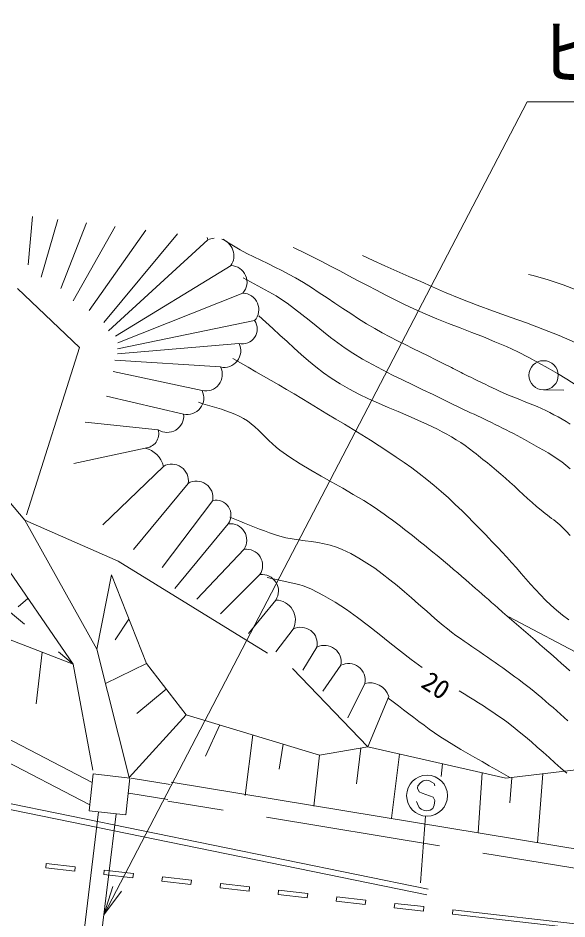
# Model space of a CAD drawing. Units: millimetres, scale not verified. Extents: x 40000 to 680000, y 20000 to 380000.
# Drawn here: x 275375 to 294151, y 260016 to 290824 of the extents above; entities that cross this region are included whole.
import ezdxf
from ezdxf.enums import TextEntityAlignment as Align

# ---------------------------------------------------------------- set-up
doc = ezdxf.new("R2010")
doc.units = ezdxf.units.MM
doc.header["$LTSCALE"] = 1000
doc.linetypes.add('CHAIN', pattern=[18.5, 12, -1.5, 3.5, -1.5])
doc.linetypes.add('DASHED', pattern=[7.5, 6, -1.5])
for name, color, linetype, lineweight in [('M-BGD', 7, 'Continuous', 13), ('M-BMK', 2, 'CHAIN', 13), ('M-STR-HTXT', 7, 'Continuous', 13), ('M-STR-STRC', 7, 'Continuous', 13)]:
    doc.layers.add(name, color=color, linetype=linetype, lineweight=lineweight)
doc.styles.add('ＭＳ ゴシック', font='')
doc.styles.get('ＭＳ ゴシック').set_extended_font_data('MS Gothic')

# ---------------------------------------------------------------- blocks, each defined once
blk = doc.blocks.new('open_arrow')
at = {"color": 0, "linetype": 'Continuous', "lineweight": -2}
blk.add_lwpolyline([(7.5, 1.25), (0, 0), (7.5, -1.25)], dxfattribs=at)

msp = doc.modelspace()

# ---------------------------------------------------------------- linework, layer by layer
at = {"layer": 'M-BGD'}
for p, q in [((275876, 284037), (275718, 282379)), ((276742, 283933), (276167, 281964)), ((277721, 283815), (276843, 281571)), ((278703, 283696), (277267, 281153)), ((279744, 283571), (277810, 280824)), ((280826, 283443), (278310, 280414)), ((281870, 283236), (278466, 280123)), ((282386, 283262), (282519, 283170)), ((282519, 283170), (282742, 283029)), ((282742, 283029), (282970, 282897)), ((282970, 282897), (283203, 282772)), ((284789, 282982), (284846, 282954)), ((284846, 282954), (285148, 282808)), ((283203, 282772), (283440, 282653)), ((283440, 282653), (283678, 282538)), ((283678, 282538), (283917, 282424)), ((285148, 282808), (285449, 282659)), ((285449, 282659), (285748, 282507)), ((287158, 282706), (287521, 282534)), ((287521, 282534), (287926, 282348)), ((282660, 282357), (278713, 279943)), ((283917, 282424), (284156, 282309)), ((284156, 282309), (284394, 282192)), ((285748, 282507), (286064, 282342)), ((286064, 282342), (286379, 282176)), ((287926, 282348), (288332, 282166)), ((283075, 281936), (283200, 281868)), ((284394, 282192), (284629, 282070)), ((284629, 282070), (284860, 281941)), ((284860, 281941), (285136, 281776)), ((286379, 282176), (286694, 282009)), ((286694, 282009), (287008, 281842)), ((288332, 282166), (288739, 281987)), ((288739, 281987), (289148, 281809)), ((292835, 282056), (292990, 282018)), ((292990, 282018), (293513, 281872)), ((283200, 281868), (283326, 281800)), ((283326, 281800), (283452, 281734)), ((283452, 281734), (283579, 281667)), ((283579, 281667), (283705, 281601)), ((283705, 281601), (283831, 281533)), ((285136, 281776), (285409, 281605)), ((285409, 281605), (285679, 281430)), ((287008, 281842), (287324, 281676)), ((287324, 281676), (287640, 281512)), ((289148, 281809), (289556, 281631)), ((289556, 281631), (289964, 281452)), ((293513, 281872), (294025, 281703)), ((294025, 281703), (294527, 281506)), ((283064, 281417), (278786, 279720)), ((283831, 281533), (283956, 281464)), ((283956, 281464), (284080, 281393)), ((284080, 281393), (284203, 281320)), ((284203, 281320), (284323, 281244)), ((285679, 281430), (285948, 281252)), ((287640, 281512), (287956, 281349)), ((287956, 281349), (288275, 281189)), ((289964, 281452), (290515, 281221)), ((284323, 281244), (284583, 281068)), ((284583, 281068), (284836, 280883)), ((285948, 281252), (286216, 281073)), ((286216, 281073), (286484, 280893)), ((288275, 281189), (288594, 281032)), ((288594, 281032), (288916, 280879)), ((290515, 281221), (291074, 281006)), ((291074, 281006), (291637, 280800)), ((284836, 280883), (285084, 280690)), ((285084, 280690), (285330, 280494)), ((286484, 280893), (286753, 280716)), ((286753, 280716), (287023, 280542)), ((288916, 280879), (289305, 280704)), ((289305, 280704), (289699, 280539)), ((291637, 280800), (292203, 280598)), ((283469, 280476), (278781, 279516)), ((283606, 280644), (283852, 280427)), ((283852, 280427), (284094, 280206)), ((285330, 280494), (285574, 280295)), ((287023, 280542), (287297, 280372)), ((287297, 280372), (287574, 280208)), ((289699, 280539), (290096, 280381)), ((290096, 280381), (290495, 280226)), ((292203, 280598), (292767, 280395)), ((292767, 280395), (293328, 280185)), ((284094, 280206), (284335, 279983)), ((285574, 280295), (285818, 280097)), ((285818, 280097), (286064, 279902)), ((287574, 280208), (287831, 280064)), ((287831, 280064), (288091, 279925)), ((290495, 280226), (290894, 280072)), ((290894, 280072), (291292, 279917)), ((293328, 280185), (293883, 279963)), ((284335, 279983), (284575, 279759)), ((284575, 279759), (284817, 279536)), ((286064, 279902), (286314, 279712)), ((288091, 279925), (288352, 279790)), ((288352, 279790), (288615, 279657)), ((291292, 279917), (291688, 279756)), ((291688, 279756), (292079, 279587)), ((293883, 279963), (294429, 279723)), ((282933, 279697), (278773, 279336)), ((284817, 279536), (285060, 279316)), ((286314, 279712), (286569, 279530)), ((286569, 279530), (286831, 279358)), ((288615, 279657), (288878, 279526)), ((288878, 279526), (289143, 279396)), ((292079, 279587), (292466, 279408)), ((282301, 278891), (278692, 279124)), ((282720, 279185), (282982, 279033)), ((285060, 279316), (285308, 279102)), ((286831, 279358), (287161, 279159)), ((287161, 279159), (287496, 278971)), ((289143, 279396), (289407, 279267)), ((289407, 279267), (289671, 279136)), ((289671, 279136), (289935, 279004)), ((292466, 279408), (292846, 279214)), ((292846, 279214), (293175, 279036)), ((282982, 279033), (283246, 278881)), ((283246, 278881), (283509, 278730)), ((285308, 279102), (285560, 278894)), ((285560, 278894), (285820, 278695)), ((287496, 278971), (287837, 278790)), ((289935, 279004), (290197, 278870)), ((290197, 278870), (290262, 278836)), ((290262, 278836), (290328, 278802)), ((293175, 279036), (293502, 278853)), ((293502, 278853), (293827, 278664)), ((281669, 278086), (278628, 278735)), ((283509, 278730), (283773, 278579)), ((283773, 278579), (284036, 278428)), ((285820, 278695), (286087, 278506)), ((286087, 278506), (286395, 278310)), ((287837, 278790), (288180, 278616)), ((288180, 278616), (288527, 278447)), ((290328, 278802), (290394, 278768)), ((290394, 278768), (290461, 278735)), ((290461, 278735), (290527, 278702)), ((290527, 278702), (290593, 278669)), ((290593, 278669), (290660, 278636)), ((290660, 278636), (290726, 278604)), ((290726, 278604), (290793, 278571)), ((290793, 278571), (290859, 278539)), ((290859, 278539), (290983, 278479)), ((293827, 278664), (294148, 278471)), ((284036, 278428), (284299, 278276)), ((284299, 278276), (284562, 278123)), ((286395, 278310), (286713, 278129)), ((288527, 278447), (288875, 278280)), ((288875, 278280), (289223, 278115)), ((290983, 278479), (291106, 278419)), ((291106, 278419), (291229, 278358)), ((291229, 278358), (291352, 278298)), ((291352, 278298), (291476, 278238)), ((291476, 278238), (291600, 278178)), ((294148, 278471), (294466, 278271)), ((281038, 277280), (278404, 277897)), ((284562, 278123), (284823, 277969)), ((284823, 277969), (285084, 277813)), ((286713, 278129), (287037, 277962)), ((287037, 277962), (287367, 277804)), ((289223, 278115), (289571, 277948)), ((289571, 277948), (289918, 277779)), ((291600, 278178), (291724, 278120)), ((291724, 278120), (291848, 278062)), ((291848, 278062), (291973, 278006)), ((291973, 278006), (292099, 277952)), ((292099, 277952), (292246, 277891)), ((292246, 277891), (292394, 277832)), ((293348, 278106), (294048, 278103)), ((281545, 277687), (281700, 277634)), ((281700, 277634), (281856, 277585)), ((281856, 277585), (282014, 277538)), ((285084, 277813), (285343, 277655)), ((285343, 277655), (285642, 277473)), ((287367, 277804), (287702, 277653)), ((287702, 277653), (288039, 277508)), ((289918, 277779), (290262, 277605)), ((290262, 277605), (290379, 277546)), ((292394, 277832), (292542, 277774)), ((292542, 277774), (292691, 277716)), ((292691, 277716), (292839, 277657)), ((292839, 277657), (292987, 277598)), ((292987, 277598), (293133, 277536)), ((282014, 277538), (282172, 277492)), ((282172, 277492), (282330, 277445)), ((282330, 277445), (282486, 277395)), ((282486, 277395), (282640, 277340)), ((282640, 277340), (282792, 277280)), ((282792, 277280), (282940, 277212)), ((285642, 277473), (285941, 277292)), ((285941, 277292), (286241, 277112)), ((288039, 277508), (288378, 277365)), ((288378, 277365), (288716, 277221)), ((290379, 277546), (290497, 277489)), ((290497, 277489), (290616, 277434)), ((290616, 277434), (290735, 277381)), ((290735, 277381), (290855, 277327)), ((290855, 277327), (290975, 277274)), ((290975, 277274), (291095, 277221)), ((293133, 277536), (293279, 277472)), ((293279, 277472), (293422, 277404)), ((293422, 277404), (293564, 277333)), ((293564, 277333), (293705, 277258)), ((280168, 276744), (277675, 277008)), ((282940, 277212), (283083, 277134)), ((283083, 277134), (283222, 277045)), ((283222, 277045), (283353, 276946)), ((286241, 277112), (286541, 276931)), ((288716, 277221), (289052, 277074)), ((289052, 277074), (289386, 276921)), ((291095, 277221), (291214, 277166)), ((291214, 277166), (291332, 277109)), ((291332, 277109), (291449, 277051)), ((291449, 277051), (291574, 276987)), ((291574, 276987), (291699, 276924)), ((293705, 277258), (293844, 277182)), ((293844, 277182), (293983, 277103)), ((293983, 277103), (294120, 277022)), ((294120, 277022), (294256, 276939)), ((283353, 276946), (283479, 276839)), ((283479, 276839), (283601, 276726)), ((283601, 276726), (283720, 276610)), ((286541, 276931), (286840, 276750)), ((286840, 276750), (287138, 276568)), ((289386, 276921), (289551, 276842)), ((289551, 276842), (289717, 276760)), ((289717, 276760), (289880, 276676)), ((289880, 276676), (290043, 276588)), ((291699, 276924), (291825, 276862)), ((291825, 276862), (291950, 276800)), ((291950, 276800), (292076, 276738)), ((292076, 276738), (292201, 276675)), ((292201, 276675), (292326, 276611)), ((283720, 276610), (283838, 276492)), ((283838, 276492), (283957, 276375)), ((283957, 276375), (284078, 276260)), ((287138, 276568), (287436, 276384)), ((287436, 276384), (287731, 276197)), ((290043, 276588), (290203, 276497)), ((290203, 276497), (290362, 276403)), ((290362, 276403), (290517, 276304)), ((292326, 276611), (292450, 276545)), ((292450, 276545), (292573, 276479)), ((292573, 276479), (292695, 276410)), ((292695, 276410), (292856, 276318)), ((279719, 276120), (277279, 275591)), ((284078, 276260), (284203, 276151)), ((284203, 276151), (284334, 276049)), ((284334, 276049), (284676, 275809)), ((287731, 276197), (288024, 276006)), ((290517, 276304), (290669, 276201)), ((290669, 276201), (290818, 276093)), ((290818, 276093), (290963, 275981)), ((292856, 276318), (293019, 276227)), ((293019, 276227), (293182, 276136)), ((293182, 276136), (293345, 276044)), ((293345, 276044), (293506, 275950)), ((284676, 275809), (285028, 275583)), ((288024, 276006), (288314, 275812)), ((288314, 275812), (288580, 275627)), ((290963, 275981), (291041, 275918)), ((291041, 275918), (291119, 275856)), ((291119, 275856), (291197, 275794)), ((291197, 275794), (291275, 275732)), ((291275, 275732), (291353, 275670)), ((293506, 275950), (293664, 275852)), ((293664, 275852), (293820, 275750)), ((293820, 275750), (293970, 275642)), ((280350, 275493), (278276, 273495)), ((285028, 275583), (285386, 275366)), ((288580, 275627), (288841, 275437)), ((288841, 275437), (289100, 275243)), ((291353, 275670), (291431, 275608)), ((291431, 275608), (291509, 275546)), ((291509, 275546), (291586, 275483)), ((291586, 275483), (291663, 275419)), ((293970, 275642), (294116, 275528)), ((294116, 275528), (294255, 275406)), ((285386, 275366), (285748, 275156)), ((285748, 275156), (286113, 274950)), ((289100, 275243), (289355, 275043)), ((291663, 275419), (291739, 275355)), ((291739, 275355), (291894, 275221)), ((291894, 275221), (292048, 275086)), ((281193, 274911), (279329, 272654)), ((286113, 274950), (286479, 274744)), ((289355, 275043), (289605, 274838)), ((289605, 274838), (289852, 274629)), ((292048, 275086), (292200, 274949)), ((292200, 274949), (292351, 274811)), ((292351, 274811), (292502, 274672)), ((286479, 274744), (286842, 274535)), ((286842, 274535), (287201, 274320)), ((289852, 274629), (290094, 274414)), ((292502, 274672), (292653, 274534)), ((292653, 274534), (292804, 274396)), ((282036, 274330), (280308, 272036)), ((287201, 274320), (287554, 274096)), ((290094, 274414), (290332, 274194)), ((290332, 274194), (290564, 273970)), ((292804, 274396), (292956, 274259)), ((292956, 274259), (293110, 274124)), ((287554, 274096), (287899, 273859)), ((290564, 273970), (290792, 273741)), ((293110, 274124), (293265, 273990)), ((293265, 273990), (293335, 273933)), ((293335, 273933), (293407, 273877)), ((282615, 273758), (282786, 273692)), ((282786, 273692), (282956, 273624)), ((282956, 273624), (283126, 273555)), ((287899, 273859), (288040, 273757)), ((288040, 273757), (288180, 273654)), ((288180, 273654), (288320, 273549)), ((290792, 273741), (290905, 273624)), ((290905, 273624), (291019, 273508)), ((293407, 273877), (293480, 273823)), ((293480, 273823), (293553, 273769)), ((293553, 273769), (293626, 273715)), ((293626, 273715), (293699, 273660)), ((293699, 273660), (293770, 273605)), ((293770, 273605), (293841, 273548)), ((261055, 273469), (277913, 264682)), ((282568, 273528), (280737, 271312)), ((283126, 273555), (283296, 273485)), ((283296, 273485), (283466, 273417)), ((283466, 273417), (283636, 273349)), ((283636, 273349), (283807, 273284)), ((283807, 273284), (283979, 273221)), ((288320, 273549), (288459, 273444)), ((288459, 273444), (288597, 273338)), ((288597, 273338), (288735, 273231)), ((291019, 273508), (291132, 273391)), ((291132, 273391), (291246, 273275)), ((291246, 273275), (291360, 273159)), ((293841, 273548), (293909, 273488)), ((293909, 273488), (293974, 273426)), ((293974, 273426), (294118, 273278)), ((294118, 273278), (294256, 273126)), ((283979, 273221), (284152, 273163)), ((284152, 273163), (284327, 273109)), ((284327, 273109), (284539, 273054)), ((284539, 273054), (284754, 273012)), ((284754, 273012), (284972, 272977)), ((284972, 272977), (285191, 272947)), ((288735, 273231), (288871, 273123)), ((288871, 273123), (289008, 273015)), ((289008, 273015), (289143, 272905)), ((291360, 273159), (291473, 273043)), ((291473, 273043), (291586, 272926)), ((274470, 272783), (277263, 268728)), ((283109, 272659), (281487, 270952)), ((285191, 272947), (285410, 272918)), ((285410, 272918), (285628, 272886)), ((285628, 272886), (285843, 272847)), ((285843, 272847), (286056, 272798)), ((286056, 272798), (286263, 272735)), ((286263, 272735), (286465, 272655)), ((286465, 272655), (286754, 272513)), ((289143, 272905), (289279, 272795)), ((289279, 272795), (289422, 272678)), ((289422, 272678), (289564, 272561)), ((291586, 272926), (291699, 272809)), ((291699, 272809), (291812, 272691)), ((291812, 272691), (291923, 272574)), ((286754, 272513), (287034, 272357)), ((287034, 272357), (287307, 272188)), ((289564, 272561), (289707, 272444)), ((289707, 272444), (289849, 272326)), ((291923, 272574), (292091, 272392)), ((292091, 272392), (292256, 272207)), ((287307, 272188), (287574, 272007)), ((289849, 272326), (289991, 272208)), ((289991, 272208), (290133, 272089)), ((290133, 272089), (290274, 271970)), ((292256, 272207), (292419, 272021)), ((278568, 271782), (279764, 268752)), ((283651, 271790), (282302, 270446)), ((287574, 272007), (287835, 271817)), ((287835, 271817), (288092, 271618)), ((290274, 271970), (290415, 271851)), ((290415, 271851), (290555, 271730)), ((290555, 271730), (290694, 271609)), ((292419, 272021), (292581, 271834)), ((292581, 271834), (292743, 271647)), ((283901, 271695), (284053, 271657)), ((284053, 271657), (284207, 271623)), ((284207, 271623), (284362, 271590)), ((284362, 271590), (284516, 271559)), ((284516, 271559), (284671, 271526)), ((284671, 271526), (284824, 271491)), ((284824, 271491), (284976, 271451)), ((284976, 271451), (285126, 271406)), ((288092, 271618), (288343, 271414)), ((290694, 271609), (290804, 271513)), ((290804, 271513), (290913, 271417)), ((292743, 271647), (292907, 271461)), ((292907, 271461), (293073, 271277)), ((270884, 271203), (277263, 268728)), ((285126, 271406), (285273, 271353)), ((285273, 271353), (285417, 271292)), ((285417, 271292), (285828, 271082)), ((288343, 271414), (288591, 271206)), ((288591, 271206), (288836, 270994)), ((290913, 271417), (291023, 271321)), ((291023, 271321), (291133, 271225)), ((291133, 271225), (291242, 271129)), ((291242, 271129), (291352, 271033)), ((293073, 271277), (293242, 271098)), ((275713, 270978), (275380, 270692)), ((284193, 270922), (283261, 269774)), ((285828, 271082), (286226, 270848)), ((286226, 270848), (286612, 270593)), ((288836, 270994), (289078, 270782)), ((291352, 271033), (291462, 270937)), ((291462, 270937), (291571, 270842)), ((291571, 270842), (291681, 270746)), ((293242, 271098), (293416, 270922)), ((293416, 270922), (293595, 270752)), ((286612, 270593), (286989, 270323)), ((289078, 270782), (289217, 270659)), ((289217, 270659), (289356, 270536)), ((289356, 270536), (289494, 270414)), ((291681, 270746), (291791, 270650)), ((291791, 270650), (291950, 270512)), ((291950, 270512), (292109, 270373)), ((293595, 270752), (293795, 270577)), ((293795, 270577), (294000, 270407)), ((279166, 270267), (278694, 269562)), ((286989, 270323), (287359, 270042)), ((289494, 270414), (289634, 270291)), ((289634, 270291), (289774, 270170)), ((292109, 270373), (292269, 270235)), ((292269, 270235), (292429, 270097)), ((294000, 270407), (294209, 270243)), ((284784, 269925), (284190, 269151)), ((287359, 270042), (287725, 269754)), ((289774, 270170), (289916, 270051)), ((289916, 270051), (290059, 269934)), ((290059, 269934), (290205, 269820)), ((292429, 270097), (292588, 269959)), ((292588, 269959), (292748, 269821)), ((287725, 269754), (288090, 269463)), ((290205, 269820), (290353, 269709)), ((290353, 269709), (290504, 269602)), ((290504, 269602), (290636, 269512)), ((292748, 269821), (292907, 269683)), ((292907, 269683), (293067, 269545)), ((285600, 269307), (285119, 268528)), ((288090, 269463), (288456, 269174)), ((290636, 269512), (290768, 269422)), ((290768, 269422), (290900, 269333)), ((290900, 269333), (291033, 269243)), ((293067, 269545), (293226, 269406)), ((293226, 269406), (293385, 269267)), ((293385, 269267), (293530, 269140)), ((276200, 269140), (275995, 267374)), ((288456, 269174), (288825, 268891)), ((291033, 269243), (291165, 269153)), ((291165, 269153), (291297, 269064)), ((291297, 269064), (291429, 268973)), ((291429, 268973), (291561, 268882)), ((293530, 269140), (293675, 269012)), ((293675, 269012), (293819, 268884)), ((277263, 268728), (277929, 265107)), ((279764, 268752), (278370, 268069)), ((279764, 268752), (281131, 266997)), ((286416, 268689), (285803, 267804)), ((288825, 268891), (289201, 268619)), ((291561, 268882), (291691, 268790)), ((291691, 268790), (291821, 268697)), ((291821, 268697), (291957, 268599)), ((293819, 268884), (293963, 268756)), ((293963, 268756), (294107, 268628)), ((291957, 268599), (292093, 268500)), ((292093, 268500), (292229, 268401)), ((292229, 268401), (292364, 268301)), ((294107, 268628), (294252, 268499)), ((287232, 268072), (286658, 266893)), ((292364, 268301), (292499, 268200)), ((292499, 268200), (292633, 268099)), ((292633, 268099), (292766, 267997)), ((280447, 267875), (279437, 267044)), ((290466, 267812), (290632, 267711)), ((292766, 267997), (292898, 267893)), ((292898, 267893), (293030, 267789)), ((293030, 267789), (293160, 267683)), ((288060, 267628), (287341, 265899)), ((288035, 267568), (288211, 267437)), ((288211, 267437), (288387, 267303)), ((290632, 267711), (290798, 267609)), ((290798, 267609), (290964, 267508)), ((290964, 267508), (291129, 267405)), ((293160, 267683), (293290, 267575)), ((293290, 267575), (293419, 267466)), ((293419, 267466), (293547, 267355)), ((288387, 267303), (288562, 267169)), ((288562, 267169), (288737, 267035)), ((291129, 267405), (291293, 267301)), ((291293, 267301), (291457, 267195)), ((291457, 267195), (291619, 267088)), ((293547, 267355), (293673, 267243)), ((293673, 267243), (293800, 267131)), ((293800, 267131), (293925, 267017)), ((259861, 266868), (289363, 260844)), ((259893, 267066), (289403, 261040)), ((281131, 266997), (279178, 264855)), ((285686, 265620), (281131, 266997)), ((288737, 267035), (288912, 266902)), ((288912, 266902), (289088, 266769)), ((291619, 267088), (291779, 266979)), ((291779, 266979), (291938, 266867)), ((291938, 266867), (292095, 266753)), ((293925, 267017), (294050, 266904)), ((294050, 266904), (294175, 266789)), ((281793, 265587), (282279, 266650)), ((289088, 266769), (289265, 266638)), ((289265, 266638), (289443, 266508)), ((289443, 266508), (289624, 266382)), ((292095, 266753), (292310, 266589)), ((292310, 266589), (292521, 266420)), ((283408, 266309), (283147, 264239)), ((289624, 266382), (289806, 266259)), ((289806, 266259), (290041, 266107)), ((292521, 266420), (292728, 266248)), ((292728, 266248), (292933, 266072)), ((284312, 265136), (284449, 265994)), ((285686, 265620), (287341, 265899)), ((287341, 265899), (292059, 264827)), ((290041, 266107), (290279, 265959)), ((290279, 265959), (290519, 265815)), ((292933, 266072), (293136, 265894)), ((293136, 265894), (293338, 265715)), ((285686, 265620), (285489, 263875)), ((286953, 264639), (287101, 265858)), ((288424, 265653), (288151, 263462)), ((290519, 265815), (290761, 265673)), ((290761, 265673), (291004, 265534)), ((293338, 265715), (293540, 265535)), ((289848, 264892), (289893, 265319)), ((291004, 265534), (291248, 265395)), ((291248, 265395), (291492, 265258)), ((291492, 265258), (291736, 265120)), ((293540, 265535), (293741, 265355)), ((293741, 265355), (293944, 265176)), ((277945, 264974), (277805, 263715)), ((279197, 264834), (277945, 264974)), ((291247, 265011), (291117, 262963)), ((291736, 265120), (291979, 264981)), ((291979, 264981), (292221, 264840)), ((292059, 264827), (294998, 265181)), ((293326, 264975), (293145, 262624)), ((293944, 265176), (294148, 265000)), ((279057, 263575), (279197, 264834)), ((279249, 264831), (280579, 264619)), ((297292, 261935), (280608, 264690)), ((292262, 264841), (292200, 263990)), ((277805, 263715), (279057, 263575))]:
    msp.add_line(p, q, dxfattribs=at)
at = {"layer": 'M-BGD', "linetype": 'DASHED'}
for p, q in [((275353, 281579), (277478, 279553)), ((277478, 279553), (275605, 273650)), ((272881, 276883), (275605, 273650)), ((270967, 273916), (277263, 268728)), ((275605, 273650), (278804, 272254)), ((275605, 273650), (278074, 269247)), ((260819, 272780), (277805, 263926)), ((278804, 272254), (284760, 268585)), ((278568, 271782), (278074, 269247)), ((292164, 270347), (296389, 268107)), ((278074, 269247), (279178, 264855)), ((284760, 268585), (287341, 265899)), ((279167, 264318), (280497, 264105)), ((297194, 261292), (280502, 264049)), ((278133, 263681), (276684, 251746)), ((277280, 251674), (278728, 263609))]:
    msp.add_line(p, q, dxfattribs=at)
at = {"layer": 'M-BGD'}
msp.add_circle((293350, 278606), 500, dxfattribs=at)
for centre, radius, start, end in [((281312, 283143), 566, 9.4023, 18.6443), ((282144, 282688), 612, 95.9589, 116.5645), ((282144, 282688), 612, 327.3187, 70.7569), ((282641, 281792), 566, 318.4439, 88.0879), ((283045, 280851), 566, 318.4439, 88.0879), ((283051, 280189), 506, 256.5166, 34.4554), ((282428, 279443), 566, 257.0738, 26.7178), ((281796, 278637), 566, 257.0738, 26.7178), ((281164, 277831), 566, 257.0738, 26.7178), ((280477, 277216), 564, 236.8309, 6.5194), ((279701, 276607), 487, 272.149, 16.287), ((279516, 275285), 860, 13.984, 76.3118), ((280635, 275004), 566, 350.5743, 120.2182), ((281478, 274422), 566, 350.5743, 120.2182), ((282140, 273821), 519, 325.5193, 101.605), ((282634, 272966), 566, 327.124, 96.768), ((283176, 272097), 566, 327.124, 96.768), ((283718, 271229), 566, 327.124, 96.768), ((284184, 270243), 679, 332.0866, 89.2654), ((285047, 269424), 566, 348.052, 117.6959), ((285863, 268807), 566, 348.052, 117.6959), ((286679, 268189), 566, 348.052, 117.6959), ((287404, 267398), 695, 19.3672, 104.2522)]:
    msp.add_arc(centre, radius, start, end, dxfattribs=at)
at = {"layer": 'M-BMK'}
msp.add_arc((571053, 2741367), 2500000, 261.93103, 263.77097, dxfattribs=at)
at = {"layer": 'M-STR-HTXT'}
msp.add_lwpolyline([(278310, 260163), (292788, 287961), (320288, 287961)], dxfattribs=at)
at = {"layer": 'M-STR-STRC'}
for p, q in [((289136, 264670), (289046, 264573)), ((289228, 264735), (289136, 264670)), ((289344, 264759), (289228, 264735)), ((289425, 264747), (289344, 264759)), ((289526, 264697), (289425, 264747)), ((289603, 264644), (289526, 264697)), ((289627, 264566), (289603, 264644)), ((289046, 264573), (289035, 264494)), ((289035, 264494), (289095, 264366)), ((289095, 264366), (289201, 264315)), ((289037, 263951), (289009, 264028)), ((289201, 264315), (289573, 264183)), ((289573, 264183), (289629, 264062)), ((289629, 264062), (289609, 263903)), ((289096, 263827), (289037, 263951)), ((289168, 263775), (289096, 263827)), ((289270, 263723), (289168, 263775)), ((289354, 263711), (289270, 263723)), ((289472, 263731), (289354, 263711)), ((289559, 263798), (289472, 263731)), ((289609, 263903), (289559, 263798)), ((289141, 261250), (289314, 263535)), ((276339, 261908), (276322, 261759)), ((277333, 261795), (276339, 261908)), ((277316, 261646), (276322, 261759)), ((277333, 261795), (277316, 261646)), ((278327, 261682), (278310, 261533)), ((279320, 261569), (278327, 261682)), ((279320, 261569), (279303, 261420)), ((279303, 261420), (278310, 261533)), ((280314, 261455), (280297, 261306)), ((281290, 261193), (280297, 261306)), ((281307, 261342), (280314, 261456)), ((281307, 261342), (281290, 261193)), ((282301, 261229), (282284, 261080)), ((283277, 260967), (282284, 261080)), ((283294, 261116), (282301, 261229)), ((283294, 261116), (283277, 260967)), ((284288, 261003), (284271, 260854)), ((285282, 260890), (284288, 261003)), ((285265, 260741), (284271, 260854)), ((285282, 260890), (285265, 260741)), ((286275, 260777), (286258, 260628)), ((287269, 260663), (286275, 260777)), ((287269, 260663), (287252, 260514)), ((287252, 260514), (286258, 260628)), ((288262, 260550), (288245, 260401)), ((289239, 260288), (288245, 260401)), ((289256, 260437), (288262, 260550)), ((289256, 260437), (289239, 260288)), ((290250, 260324), (290233, 260175)), ((290233, 260175), (307818, 258182)), ((290250, 260324), (307835, 258331))]:
    msp.add_line(p, q, dxfattribs=at)
msp.add_circle((289366, 264233), 700, dxfattribs=at)

# ---------------------------------------------------------------- block references
at = {"layer": 'M-STR-HTXT', "xscale": 133, "yscale": 133, "rotation": 62.5}
msp.add_blockref('open_arrow', (278310, 260163), dxfattribs=at)

# ---------------------------------------------------------------- texts
at = {"layer": 'M-BGD', "style": 'ＭＳ ゴシック'}
msp.add_text('20', height=659.8, rotation=326.764, dxfattribs=at).set_placement((289383, 267560), align=Align.BOTTOM_CENTER)
at = {"layer": 'M-STR-HTXT', "style": 'ＭＳ ゴシック'}
msp.add_text('ヒューム管φ600 L=12.0', height=1833, dxfattribs=at).set_placement((306538, 288161), align=Align.BOTTOM_CENTER)

doc.saveas('drawing.dxf')
